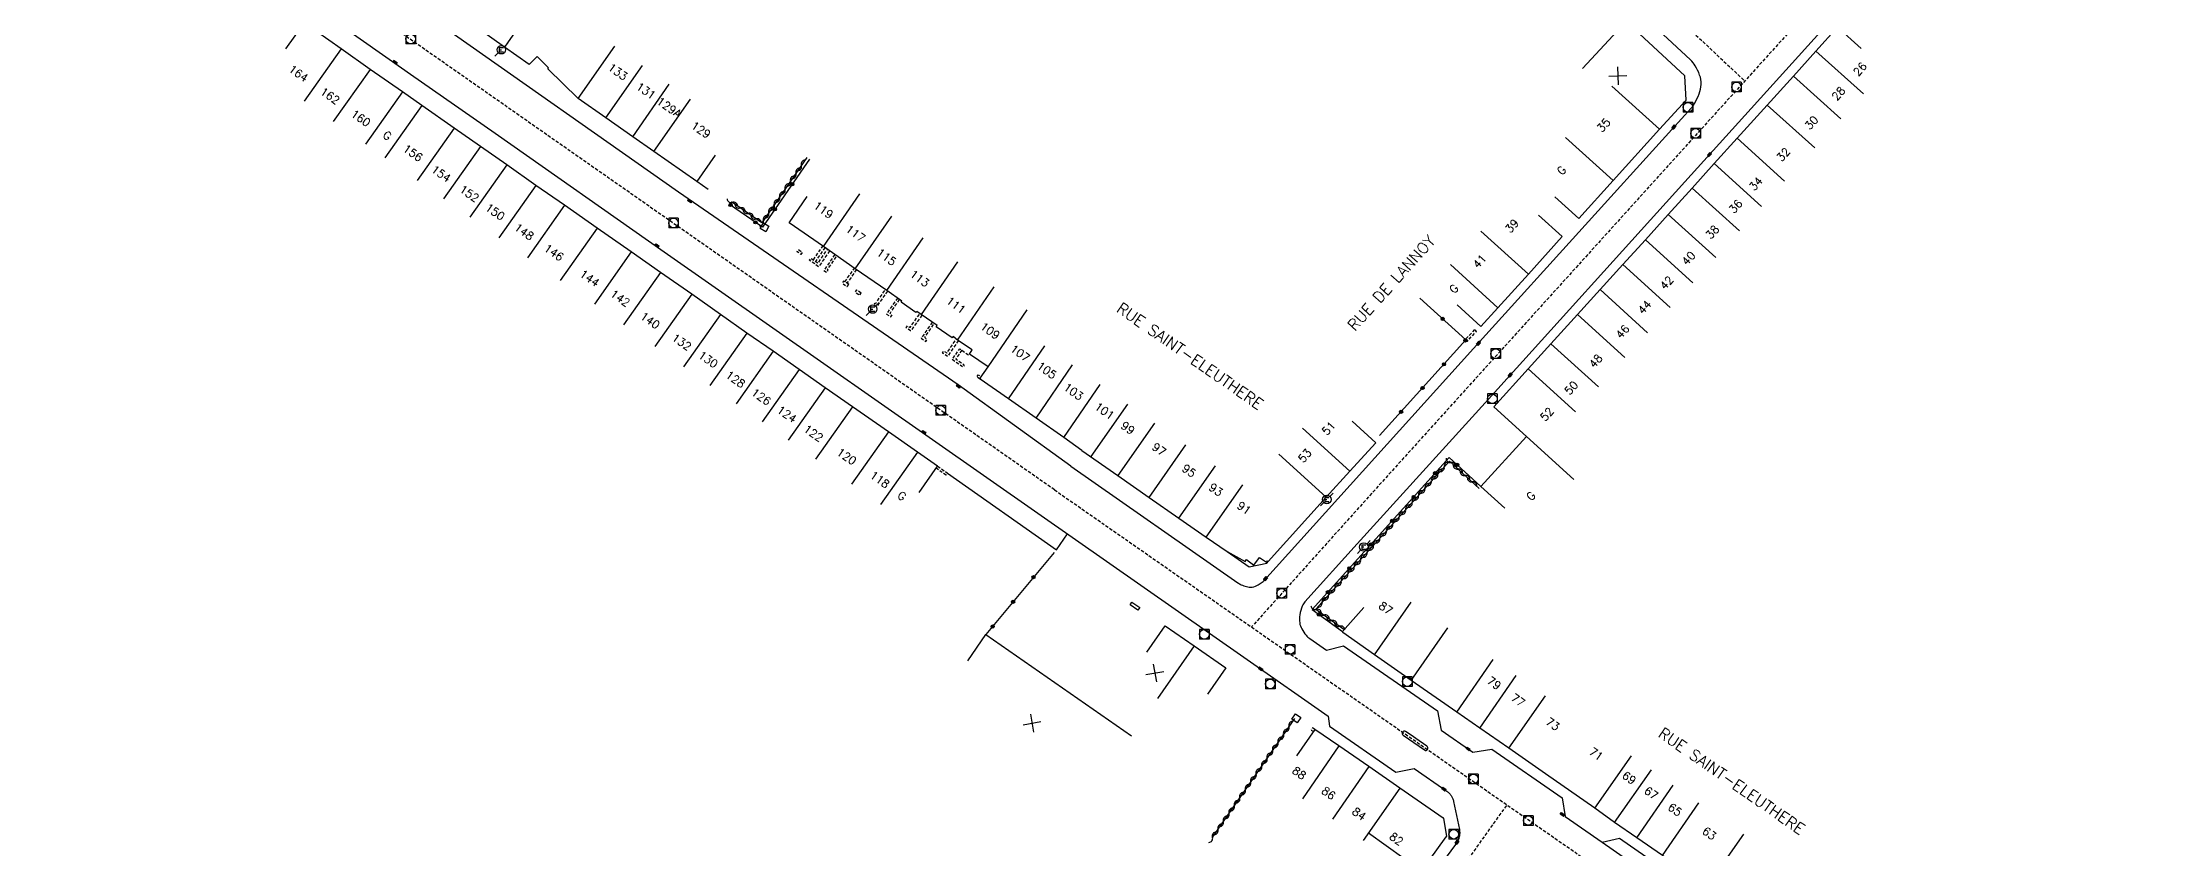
# Model space of a CAD drawing. Header units: millimetres. Extents: x 79000 to 80000, y 145000 to 146001.
# Drawn here: x 79358 to 79686.9, y 145219.1 to 145345 of the extents above; entities that cross this region are included whole.
import ezdxf
from ezdxf.enums import TextEntityAlignment as Align

# ---------------------------------------------------------------- set-up
doc = ezdxf.new("R2010")
doc.units = ezdxf.units.MM
doc.linetypes.add('DASHED', pattern=[0.75, 0.5, -0.25])
doc.layers.get('0').update_dxf_attribs({"linetype": 'CONTINUOUS'})
for name, color, linetype in [('W0001', 6, 'DASHED'), ('W0008', 7, 'CONTINUOUS'), ('W0100', 7, 'CONTINUOUS'), ('W0112', 1, 'DASHED'), ('W0310', 3, 'CONTINUOUS'), ('W0322', 7, 'CONTINUOUS'), ('W0400', 7, 'CONTINUOUS'), ('W0420', 7, 'CONTINUOUS'), ('W0471', 7, 'CONTINUOUS'), ('W0989', 7, 'CONTINUOUS'), ('W0991', 7, 'CONTINUOUS'), ('W1102', 7, 'CONTINUOUS')]:
    doc.layers.add(name, color=color, linetype=linetype)
doc.styles.get("Standard").update_dxf_attribs({"font": 'romans.shx', "width": 0.85})

# ---------------------------------------------------------------- blocks, each defined once
blk = doc.blocks.new('T420')
for p, q in [((0.75, 0.75), (-0.75, 0.75)), ((-0.75, 0.75), (-0.75, -0.75)), ((0.75, 0.75), (0.75, -0.75)), ((0.75, -0.75), (-0.75, -0.75))]:
    blk.add_line(p, q)
blk.add_ellipse((0, 0), major_axis=(-0.53, 0.53), ratio=1, start_param=3.926991, end_param=10.210176)
blk = doc.blocks.new('T471')
for p, q in [((-0.333334, 0.333334), (-0.333334, -0.333334)), ((-0.333334, 0.333334), (0.333334, 0.333334)), ((-0.333334, 0), (0, 0)), ((0.500001, 0.500001), (1.000002, 1.000002)), ((-0.500001, -0.500001), (-1.000002, -1.000002)), ((-0.333334, -0.333334), (0.333334, -0.333334))]:
    blk.add_line(p, q)
blk.add_ellipse((0, 0), major_axis=(0.471405, 0.471405), ratio=1, start_param=5.4977871438, end_param=11.780972451)
blk = doc.blocks.new('T400')
for p, q in [((-0.15, 0.3), (0.15, 0.3)), ((-0.15, -0.25), (-0.15, 0.3)), ((-0.15, 0.15), (0.15, 0.15)), ((-0.15, 0), (0.15, 0)), ((0.15, 0.3), (0.15, -0.25)), ((-0.15, -0.15), (0.15, -0.15)), ((-0.15, -0.25), (-0.15, -0.3)), ((-0.15, -0.3), (0.15, -0.3)), ((0.15, -0.3), (0.15, -0.25))]:
    blk.add_line(p, q)
blk = doc.blocks.new('t112o')
at = {"color": 0, "linetype": 'Continuous'}
for p, q in [((-0.5, 0.5), (0.5, 0.5)), ((-0.5, -0.5), (-0.5, 0.5)), ((0.5, 0.5), (0.5, -0.5)), ((0.5, -0.5), (-0.5, -0.5))]:
    blk.add_line(p, q, dxfattribs=at)
blk = doc.blocks.new('t991o')
at = {"color": 0, "linetype": 'Continuous'}
for p, q in [((-1, 1), (1, -1)), ((-1, -1), (1, 1))]:
    blk.add_line(p, q, dxfattribs=at)
blk = doc.blocks.new('t322o')
at = {"color": 0, "linetype": 'Continuous'}
for radius in [0.25, 0.15]:
    blk.add_circle((0, 0), radius, dxfattribs=at)
blk = doc.blocks.new('t310o')
at = {"color": 0, "linetype": 'Continuous'}
for centre, start, end in [((-0.5, 0.38), 216.8699, 323.1304), ((0.5, -0.37), 36.8699, 143.1303)]:
    blk.add_arc(centre, 0.625, start, end, dxfattribs=at)

msp = doc.modelspace()

# ---------------------------------------------------------------- linework, layer by layer
at = {"layer": 'W0001', "flags": 128}
for points in [[(79516.13, 145275.16), (79000, 145635.92)], [(79706.61, 145427.07), (79694.88, 145417.37), (79688.7, 145410.48), (79567.77, 145276.9), (79546.92, 145253.74)], [(79601.57, 145360.01), (79623.95, 145338.96)], [(79516.13, 145275.16), (79615.82, 145205.8)], [(79503.14, 145108.97), (79561.9, 145191.02), (79586.83, 145225.97)]]:
    msp.add_lwpolyline(points, dxfattribs=at)
at = {"layer": 'W0008', "flags": 128}
for points in [[(79518.69, 145278.82), (79501.09, 145291.55), (79457.44, 145321.63), (79420.53, 145347.52), (79375.36, 145379.19), (79323.99, 145415.13), (79250.79, 145466.27), (79216.33, 145490.34), (79184.35, 145512.73), (79154.86, 145533.32), (79117.13, 145559.67), (79084.26, 145582.62), (79051.39, 145605.61), (79020.18, 145627.43), (79000, 145641.53)], [(79499.43, 145277.76), (79516.47, 145265.8), (79518.2, 145268.27)], [(79543.1, 145265.51), (79546.57, 145263.13), (79549.31, 145263.71), (79549.54, 145263.98)], [(79683.95, 145162.64), (79636.77, 145195.63), (79601.66, 145220.12)]]:
    msp.add_lwpolyline(points, dxfattribs=at)
msp.add_lwpolyline([(79318.03, 145383.8), (79326.75, 145396.16, -0.052195), (79327.26, 145396.74, -0.02803), (79328.35, 145397.65, -0.101902), (79329.68, 145398.26, -0.097435), (79331.21, 145398.31, -0.046787), (79332.77, 145397.91, -0.066121), (79333.79, 145397.39), (79345.36, 145389.3), (79370.12, 145371.92), (79412.22, 145342.38), (79415.54, 145340.05), (79428.76, 145330.82), (79455.2, 145312.29), (79513.56, 145271.51)], format="xyb", dxfattribs=at)
at = {"layer": 'W0008'}
for points in [[(79518.69, 145278.82), (79544.78, 145260.64, 0.048046), (79545.3, 145260.34, 0.033579), (79546.11, 145260.04, 0.109447), (79547.04, 145259.98, 0.101794), (79547.97, 145260.33, 0.020137), (79548.6, 145260.76, 0.048919), (79548.83, 145260.97), (79583.54, 145299.34), (79612.56, 145331.39), (79615.57, 145334.71, 0.055879), (79616.11, 145335.47, 0.031637), (79616.83, 145336.95, 0.090229), (79617.14, 145338.44, 0.093413), (79616.91, 145339.9, 0.049918), (79616.22, 145341.34, 0.06905), (79615.48, 145342.25), (79598.34, 145358.19)], [(79636.78, 145347.72), (79614.6, 145323.24), (79583.91, 145289.31), (79563.44, 145266.7), (79555.25, 145257.67, 0.090544), (79554.84, 145257, 0.050764), (79554.46, 145255.65, 0.078112), (79554.44, 145254.41, 0.093316), (79554.77, 145253.43, 0.044379), (79555.44, 145252.45, 0.069638), (79556.01, 145251.93), (79558.65, 145250.13), (79561.3, 145250.79), (79575.96, 145240.63), (79576.53, 145237.65), (79581.48, 145234.2), (79584.47, 145234.69), (79595.43, 145227.06), (79595.9, 145224.16), (79601.67, 145220.14), (79604.4, 145220.8), (79619.12, 145210.53)], [(79513.56, 145271.51), (79546.26, 145248.65), (79558.9, 145239.82), (79559.08, 145238.25), (79569.45, 145231.09), (79572.32, 145231.66), (79577.29, 145228.21, -0.037529), (79577.75, 145227.84, -0.044141), (79578.08, 145227.46, -0.05713), (79578.33, 145227.03, -0.052244), (79578.49, 145226.52), (79579.38, 145222.12, -0.055928), (79579.43, 145221.55, -0.055709), (79579.36, 145220.98, -0.045694), (79579.17, 145220.45, -0.048704), (79578.91, 145220), (79577.17, 145217.58), (79556.77, 145189.04), (79531.19, 145153.36), (79522.84, 145141.7), (79511.25, 145125.49), (79500.7, 145110.72)]]:
    msp.add_lwpolyline(points, format="xyb", dxfattribs=at)
at = {"layer": 'W0008', "flags": 128}
msp.add_lwpolyline([(79528.24, 145257.63), (79529.47, 145256.76), (79529.18, 145256.35), (79527.95, 145257.22)], close=True, dxfattribs=at)
msp.add_lwpolyline([(79571.84, 145236.84), (79570.98, 145237.43, 0.209422), (79570.73, 145237.47, 0.199107), (79570.52, 145237.32, 0.187937), (79570.47, 145237.06, 0.197063), (79570.6, 145236.85), (79573.92, 145234.54, 0.201581), (79574.18, 145234.48, 0.203122), (79574.41, 145234.63, 0.197201), (79574.46, 145234.9, 0.193705), (79574.31, 145235.13), (79572.58, 145236.34)], format="xyb", close=True, dxfattribs=at)
at = {"layer": 'W0100', "flags": 128}
for points in [[(79463.14, 145327.37), (79460.28, 145323.27), (79453.56, 145327.95), (79450.27, 145330.25), (79446.08, 145333.2), (79441.76, 145336.22), (79437, 145340.87), (79437.14, 145341.01), (79435.32, 145342.79), (79435.18, 145342.65), (79434.11, 145341.56), (79434.11, 145341.56), (79430.22, 145344.27), (79423.4, 145349.08), (79425.12, 145351.54), (79425.94, 145350.97), (79429.74, 145356.43), (79423.08, 145361.06), (79425.94, 145365.17)], [(79594.31, 145320.88), (79598.02, 145317.52), (79603.39, 145323.44), (79610.63, 145331.46), (79614.78, 145335.97), (79614.59, 145339.75), (79605.45, 145348.23), (79596.44, 145356.69), (79593.02, 145353.05)], [(79495.02, 145274.74), (79497.88, 145278.85), (79494.73, 145281.04), (79490.21, 145284.18), (79484.62, 145288.1), (79480.33, 145291.08), (79476.25, 145293.93), (79472.19, 145296.77), (79468.1, 145299.62), (79463.99, 145302.5), (79459.51, 145305.67), (79454.6, 145309.1), (79450.05, 145312.29), (79444.7, 145316), (79439.61, 145319.56), (79435.12, 145322.67), (79430.6, 145325.87), (79426.52, 145328.72), (79422.39, 145331.61), (79417.31, 145335.16), (79414.29, 145337.26), (79409.24, 145340.78), (79404.74, 145343.99), (79398.93, 145348.06), (79396.06, 145343.97)], [(79520.44, 145281.31), (79517.61, 145283.3), (79513.27, 145286.34), (79508.96, 145289.35), (79504.55, 145292.42), (79504.62, 145292.52), (79504.55, 145292.57), (79505.79, 145294.37), (79502.87, 145296.35), (79503.31, 145296.99), (79501.01, 145298.53), (79500.31, 145299.06), (79500.17, 145298.87), (79497.67, 145300.61), (79497.8, 145300.8), (79495.3, 145302.52), (79494.63, 145303.01), (79494.5, 145302.82), (79492.18, 145304.44), (79492.31, 145304.62), (79489.94, 145306.26), (79489.94, 145306.26), (79485.02, 145309.67), (79480.05, 145313.11), (79474.69, 145316.81), (79477.53, 145320.93)], [(79520.44, 145281.31), (79526.03, 145277.38), (79530.95, 145273.97), (79535.57, 145270.73), (79539.83, 145267.75), (79543.1, 145265.51), (79545.91, 145263.98), (79546.11, 145264.26), (79547.3, 145263.38), (79548.19, 145264.61), (79549.26, 145263.84), (79549.43, 145264.06), (79549.54, 145263.98), (79558.58, 145274), (79562.27, 145278.08), (79566.32, 145282.51), (79562.62, 145285.88)], [(79620.03, 145211.83), (79611.1, 145218.08), (79607.09, 145220.84), (79603.63, 145223.24), (79600.52, 145225.44), (79592.81, 145230.83), (79587.09, 145234.82), (79582.57, 145237.97), (79578.97, 145240.45), (79571.85, 145245.41), (79566.12, 145249.41), (79561.18, 145252.87), (79561.25, 145252.97), (79561.12, 145253.05), (79564.47, 145256.76)], [(79502.59, 145248.46), (79505.44, 145252.56), (79528.19, 145236.74)], [(79530.59, 145249.82), (79533.44, 145253.92), (79537.96, 145250.78), (79542.9, 145247.34), (79540.04, 145243.24)], [(79562.25, 145208.53), (79566.33, 145205.64), (79568.23, 145208.32), (79573.47, 145215.62), (79577.32, 145221.01), (79577.4, 145221.02), (79576.93, 145223.89), (79576.85, 145223.88), (79570.08, 145228.6), (79565.23, 145231.98), (79560.54, 145235.18), (79556.8, 145237.76), (79553.96, 145233.65)]]:
    msp.add_lwpolyline(points, dxfattribs=at)
at = {"layer": 'W0100'}
for points in [[(79642.15, 145344.03), (79638.43, 145347.38), (79635.06, 145343.64), (79631.55, 145339.74), (79627.48, 145335.21), (79622.79, 145330.04), (79619.16, 145326.08), (79615.72, 145322.25), (79612.02, 145318.15), (79608.43, 145314.2), (79604.89, 145310.3), (79601.36, 145306.4), (79597.82, 145302.5), (79593.69, 145297.94), (79590.14, 145294.03), (79584.78, 145288.12), (79584.78, 145288.12), (79589.86, 145283.5), (79582.76, 145275.67), (79586.46, 145272.31)], [(79579.02, 145304.01), (79582.72, 145300.65), (79585.38, 145303.57), (79590.18, 145308.83), (79595.44, 145314.69), (79591.72, 145318.03)]]:
    msp.add_lwpolyline(points, dxfattribs=at)
at = {"layer": 'W0112', "flags": 128}
for points in [[(79476.17, 145312.65), (79476.77, 145312.24), (79476.55, 145311.91), (79475.94, 145312.32)], [(79484, 145307.21), (79483.21, 145307.74), (79482.99, 145307.41), (79483.78, 145306.87)], [(79485.95, 145305.86), (79485.2, 145306.36), (79484.98, 145306.03), (79485.72, 145305.53)], [(79581.77, 145300.16), (79580.3, 145298.6), (79580.59, 145298.33), (79582.06, 145299.88)], [(79501.67, 145296.93), (79500.71, 145295.59), (79502.06, 145294.63), (79501.83, 145294.3), (79500.16, 145295.49), (79501.34, 145297.16)]]:
    msp.add_lwpolyline(points, close=True, dxfattribs=at)
for points in [[(79481.01, 145312.45), (79479.3, 145309.98), (79477.84, 145311), (79478.07, 145311.32), (79479.2, 145310.54), (79480.68, 145312.68)], [(79478.48, 145311.04), (79479.95, 145313.18)], [(79480.28, 145312.95), (79478.81, 145310.81)], [(79481.83, 145311.88), (79480.12, 145309.4), (79480.55, 145309.1), (79480.77, 145309.43), (79480.67, 145309.5), (79482.16, 145311.65)], [(79483.4, 145307.61), (79484.9, 145309.76)], [(79485.22, 145309.53), (79483.73, 145307.39)], [(79490.06, 145306.18), (79488.33, 145303.68), (79487.92, 145303.98), (79488.16, 145304.3), (79488.23, 145304.25), (79489.73, 145306.41)], [(79491.63, 145305.09), (79489.89, 145302.59), (79490.57, 145302.15), (79490.79, 145302.49), (79490.46, 145302.7), (79491.95, 145304.86)], [(79495.45, 145302.41), (79493.68, 145299.96), (79492.98, 145300.45), (79493.21, 145300.78), (79493.58, 145300.51), (79495.13, 145302.65)], [(79497.04, 145301.33), (79495.32, 145298.81), (79496.03, 145298.31), (79496.26, 145298.64), (79495.87, 145298.91), (79497.37, 145301.1)], [(79501.13, 145298.45), (79499.44, 145295.95), (79498.65, 145296.5), (79498.88, 145296.83), (79499.34, 145296.51), (79500.79, 145298.68)], [(79501.67, 145296.93), (79502.75, 145296.19), (79502.87, 145296.35)], [(79504.55, 145292.42), (79504.02, 145292.77), (79504.24, 145293.1), (79504.71, 145292.8)], [(79497.88, 145278.85), (79499.43, 145277.76), (79499.2, 145277.43), (79497.65, 145278.52)], [(79556.8, 145237.76), (79556.46, 145237.99), (79556.24, 145237.66), (79556.58, 145237.44)]]:
    msp.add_lwpolyline(points, dxfattribs=at)
at = {"layer": 'W0310', "flags": 128}
for points in [[(79477.47, 145327.04), (79470.42, 145316.83), (79465.69, 145320.12)], [(79582.49, 145275.38), (79577.82, 145279.62), (79556.96, 145256.51), (79561.35, 145253.38)], [(79553.62, 145239.44), (79540.73, 145220.81)]]:
    msp.add_lwpolyline(points, dxfattribs=at)
at = {"layer": 'W0322', "flags": 128}
for points in [[(79477.88, 145326.76), (79470.55, 145316.13), (79465.4, 145319.71)], [(79462.04, 145322.05), (79460.28, 145323.27)], [(79566.93, 145283.62), (79580.4, 145298.54), (79573.23, 145305.06)], [(79582.76, 145275.67), (79577.79, 145280.18), (79556.37, 145256.45), (79561.12, 145253.05)], [(79516.07, 145265.36), (79505.44, 145252.56)]]:
    msp.add_lwpolyline(points, dxfattribs=at)
at = {"layer": 'W1102', "flags": 128}
for points in [[(79435.93, 145352.48), (79430.22, 145344.27)], [(79605.45, 145348.23), (79598.62, 145340.93)], [(79404.74, 145343.99), (79398.97, 145335.82)], [(79441.76, 145336.22), (79447.47, 145344.42)], [(79635.06, 145343.64), (79642.49, 145336.95)], [(79409.24, 145340.78), (79403.47, 145332.62)], [(79446.08, 145333.2), (79451.8, 145341.41)], [(79414.29, 145337.26), (79408.52, 145329.1)], [(79450.27, 145330.25), (79455.98, 145338.45)], [(79610.63, 145331.46), (79603.21, 145338.16)], [(79631.55, 145339.74), (79638.98, 145333.05)], [(79417.31, 145335.16), (79411.54, 145326.99)], [(79453.56, 145327.95), (79459.28, 145336.15)], [(79627.48, 145335.21), (79634.9, 145328.51)], [(79422.39, 145331.61), (79416.62, 145323.45)], [(79603.39, 145323.44), (79595.97, 145330.15)], [(79426.52, 145328.72), (79420.74, 145320.56)], [(79622.79, 145330.04), (79630.18, 145323.31)], [(79430.6, 145325.87), (79424.82, 145317.7)], [(79619.16, 145326.08), (79626.57, 145319.37)], [(79435.12, 145322.67), (79429.35, 145314.5)], [(79480.05, 145313.11), (79485.73, 145321.34)], [(79615.72, 145322.25), (79623.16, 145315.56)], [(79439.61, 145319.56), (79433.84, 145311.39)], [(79485.02, 145309.67), (79490.72, 145317.89)], [(79612.02, 145318.15), (79619.43, 145311.44)], [(79444.7, 145316), (79438.93, 145307.83)], [(79489.94, 145306.26), (79495.64, 145314.48)], [(79590.18, 145308.83), (79582.76, 145315.54)], [(79608.43, 145314.2), (79615.83, 145307.48)], [(79450.05, 145312.29), (79444.28, 145304.13)], [(79501.01, 145310.75), (79495.3, 145302.52)], [(79454.6, 145309.1), (79448.83, 145300.93)], [(79585.38, 145303.57), (79577.98, 145310.3)], [(79604.89, 145310.3), (79612.3, 145303.59)], [(79459.51, 145305.67), (79453.73, 145297.5)], [(79501.01, 145298.53), (79506.7, 145306.82)], [(79601.36, 145306.4), (79608.77, 145299.68)], [(79463.99, 145302.5), (79458.22, 145294.33)], [(79505.79, 145294.37), (79511.9, 145303.26)], [(79597.82, 145302.5), (79605.22, 145295.79)], [(79468.1, 145299.62), (79462.33, 145291.45)], [(79508.96, 145289.35), (79514.65, 145297.64)], [(79593.69, 145297.94), (79601.1, 145291.22)], [(79472.19, 145296.77), (79466.42, 145288.6)], [(79476.25, 145293.93), (79470.48, 145285.77)], [(79513.27, 145286.34), (79518.96, 145294.64)], [(79590.14, 145294.03), (79597.54, 145287.31)], [(79480.33, 145291.08), (79474.56, 145282.92)], [(79517.61, 145283.3), (79523.3, 145291.59)], [(79484.62, 145288.1), (79478.84, 145279.93)], [(79527.55, 145288.53), (79521.8, 145280.35)], [(79490.21, 145284.18), (79484.44, 145276.02)], [(79531.76, 145285.58), (79526.03, 145277.38)], [(79562.27, 145278.08), (79554.87, 145284.8)], [(79494.73, 145281.04), (79488.96, 145272.87)], [(79530.95, 145273.97), (79536.67, 145282.17)], [(79589.86, 145283.5), (79597.27, 145276.78)], [(79535.57, 145270.73), (79541.31, 145278.92)], [(79558.58, 145274), (79551.17, 145280.71)], [(79539.83, 145267.75), (79545.57, 145275.93)], [(79566.12, 145249.41), (79571.85, 145257.61)], [(79571.85, 145245.41), (79577.57, 145253.61)], [(79537.96, 145250.78), (79532.25, 145242.57)], [(79578.97, 145240.45), (79584.67, 145248.67)], [(79582.57, 145237.97), (79588.26, 145246.19)], [(79587.09, 145234.82), (79592.81, 145243.02)], [(79560.54, 145235.18), (79554.88, 145226.94)], [(79565.23, 145231.98), (79559.55, 145223.75)], [(79600.52, 145225.44), (79606.27, 145233.62)], [(79603.63, 145223.24), (79609.37, 145231.43)], [(79570.08, 145228.6), (79564.36, 145220.39)], [(79607.09, 145220.84), (79612.78, 145229.07)], [(79611.1, 145218.08), (79616.81, 145226.29)], [(79573.47, 145215.62), (79565.17, 145221.57)], [(79618.06, 145213.21), (79623.79, 145221.41)]]:
    msp.add_lwpolyline(points, dxfattribs=at)

# ---------------------------------------------------------------- block references
at = {"layer": 'W0112'}
for p, rotation in [((79470.86, 145316.12), 329.4046550694794), ((79553.93, 145239.47), 146.1479673014321)]:
    msp.add_blockref('t112o', p, dxfattribs=dict(at, rotation=rotation))
at = {"layer": 'W0310'}
for p, rotation in [((79476.62, 145325.81), 235.4102001847174), ((79474.91, 145323.34), 235.4102001847174), ((79475.77, 145324.57), 235.4102001847174), ((79465.83, 145320.02), 145.1805367149449), ((79472.36, 145319.63), 235.4102001847174), ((79473.21, 145320.87), 235.4102001847174), ((79474.06, 145322.1), 235.4102001847174), ((79467.06, 145319.16), 145.1805367149449), ((79468.3, 145318.31), 145.1805367149449), ((79469.53, 145317.45), 145.1805367149449), ((79470.66, 145317.16), 235.4102001847174), ((79471.51, 145318.4), 235.4102001847174), ((79576.02, 145277.62), 227.9307081505107), ((79577.02, 145278.74), 227.9307081505107), ((79578.05, 145279.41), 137.7659264188038), ((79579.16, 145278.4), 137.7659264188038), ((79580.27, 145277.39), 137.7659264188038), ((79573, 145274.28), 227.9307081505107), ((79574.01, 145275.39), 227.9307081505107), ((79575.01, 145276.51), 227.9307081505107), ((79581.38, 145276.39), 137.7659264188038), ((79569.99, 145270.94), 227.9307081505107), ((79570.99, 145272.05), 227.9307081505107), ((79572, 145273.17), 227.9307081505107), ((79566.97, 145267.6), 227.9307081505107), ((79567.98, 145268.71), 227.9307081505107), ((79568.98, 145269.83), 227.9307081505107), ((79563.96, 145264.26), 227.9307081505107), ((79564.96, 145265.37), 227.9307081505107), ((79565.97, 145266.49), 227.9307081505107), ((79560.94, 145260.92), 227.9307081505107), ((79561.95, 145262.03), 227.9307081505107), ((79562.95, 145263.15), 227.9307081505107), ((79557.93, 145257.58), 227.9307081505107), ((79558.93, 145258.69), 227.9307081505107), ((79559.94, 145259.81), 227.9307081505107), ((79557.01, 145256.48), 324.4795558719364), ((79558.24, 145255.6), 324.4795558719364), ((79559.46, 145254.73), 324.4795558719364), ((79560.68, 145253.86), 324.4795558719364), ((79552.76, 145238.21), 235.3320644285079), ((79550.2, 145234.51), 235.3320644285079), ((79551.06, 145235.74), 235.3320644285079), ((79551.91, 145236.97), 235.3320644285079), ((79547.64, 145230.81), 235.3320644285079), ((79548.5, 145232.04), 235.3320644285079), ((79549.35, 145233.27), 235.3320644285079), ((79545.94, 145228.34), 235.3320644285079), ((79546.79, 145229.57), 235.3320644285079), ((79543.38, 145224.64), 235.3320644285079), ((79544.23, 145225.87), 235.3320644285079), ((79545.08, 145227.1), 235.3320644285079), ((79540.82, 145220.94), 235.3320644285079), ((79541.67, 145222.17), 235.3320644285079), ((79542.52, 145223.4), 235.3320644285079)]:
    msp.add_blockref('t310o', p, dxfattribs=dict(at, rotation=rotation))
at = {"layer": 'W0322'}
for p, rotation in [((79475.18, 145322.85), 235.4102001847854), ((79465.55, 145319.61), 145.1805367150102), ((79469.45, 145316.9), 145.1805367150102), ((79472.49, 145318.94), 235.4102001847854), ((79576.78, 145301.83), 137.7659237849776), ((79580.33, 145298.46), 47.90374212956463), ((79576.98, 145294.75), 47.90374212956463), ((79573.63, 145291.04), 47.90374212956463), ((79570.28, 145287.33), 47.90374212956463), ((79575.59, 145277.74), 227.9307081505016), ((79579.06, 145279.04), 137.7659264187723), ((79572.24, 145274.03), 227.9307081505016), ((79568.89, 145270.32), 227.9307081505016), ((79565.54, 145266.61), 227.9307081505016), ((79512.87, 145261.52), 230.3143959589685), ((79562.19, 145262.9), 227.9307081505016), ((79509.68, 145257.67), 230.3143959589685), ((79558.84, 145259.18), 227.9307081505016), ((79557.43, 145255.68), 324.4795558718998), ((79506.49, 145253.82), 230.3143959589685)]:
    msp.add_blockref('t322o', p, dxfattribs=dict(at, rotation=rotation))
at = {"layer": 'W0400'}
for p, rotation in [((79413.15, 145341.92), 235.5501772819003), ((79612.9, 145331.79), 319.6254872665058), ((79618.47, 145327.5), 317.6944574958814), ((79459.16, 145320.26), 235.6244157517359), ((79454.08, 145313.26), 55.01328702846617), ((79582.36, 145298.02), 138.1396405873556), ((79501.11, 145291.34), 234.4603105383875), ((79587.31, 145293.08), 317.9140311723506), ((79495.76, 145284.13), 54.95270989438109), ((79549.12, 145261.28), 316.8210122881821), ((79548.33, 145247.19), 234.6803284906645), ((79580.76, 145234.71), 54.83212277468584), ((79576.97, 145228.44), 53.6545220320963), ((79595.47, 145224.47), 54.99958486781215), ((79579.01, 145220.15), 327.5940914883848)]:
    msp.add_blockref('T400', p, dxfattribs=dict(at, rotation=rotation))
at = {"layer": 'W0420'}
for p in [(79415.58, 145345.53), (79622.67, 145338.02), (79615.09, 145334.86), (79616.28, 145330.79), (79456.64, 145316.79), (79585.05, 145296.4), (79498.38, 145287.55), (79584.52, 145289.36), (79551.62, 145259.01), (79539.55, 145252.6), (79552.94, 145250.23), (79549.84, 145244.85), (79571.25, 145245.22), (79581.58, 145230.01), (79578.51, 145221.39), (79590.14, 145223.53)]:
    msp.add_blockref('T420', p, dxfattribs=at)
at = {"layer": 'W0471'}
for p in [(79429.75, 145343.85), (79487.75, 145303.37), (79558.68, 145273.64), (79564.46, 145266.23)]:
    msp.add_blockref('T471', p, dxfattribs=at)
at = {"layer": 'W0991'}
for p, rotation in [((79604.14, 145339.79), 317.122397600845), ((79531.81, 145246.56), 325.1682966992133), ((79512.63, 145238.73), 325.1682966992133)]:
    msp.add_blockref('t991o', p, dxfattribs=dict(at, rotation=rotation))

# ---------------------------------------------------------------- texts
at = {"layer": 'W0989'}
for s, rotation, p in [('RUE DE LANNOY', 47.9072, (79568.77, 145307.45)), ('RUE SAINT-ELEUTHERE', 325.108, (79537.33, 145296.03)), ('RUE SAINT-ELEUTHERE', 325.108, (79621.92, 145229.69))]:
    msp.add_text(s, height=1.75, rotation=rotation, dxfattribs=at).set_placement(p, align=Align.MIDDLE)
at = {"layer": 'W0991'}
for s, rotation, p in [('164', 325.1373, (79398.07, 145340.16)), ('133', 325.149, (79447.93, 145340.42)), ('26', 47.6708, (79641.94, 145340.84)), ('162', 325.1373, (79402.99, 145336.66)), ('131', 325.149, (79452.34, 145337.44)), ('28', 47.6708, (79638.6, 145337.02)), ('160', 325.1373, (79407.79, 145333.17)), ('129A', 325.149, (79455.96, 145334.85)), ('30', 47.6708, (79634.37, 145332.46)), ('G', 325.1373, (79411.93, 145330.45)), ('129', 325.149, (79460.93, 145331.35)), ('35', 47.6708, (79601.92, 145332.08)), ('156', 325.1373, (79415.94, 145327.73)), ('32', 47.6708, (79629.98, 145327.5)), ('154', 325.1373, (79420.35, 145324.5)), ('G', 47.6708, (79595.33, 145325.02)), ('34', 47.6708, (79625.68, 145322.93)), ('152', 325.1373, (79424.75, 145321.39)), ('36', 47.6708, (79622.53, 145319.4)), ('150', 325.1373, (79428.77, 145318.54)), ('119', 324.2939, (79480.07, 145318.83)), ('39', 47.6708, (79587.6, 145316.34)), ('148', 325.1373, (79433.3, 145315.44)), ('117', 324.2939, (79485.07, 145315.16)), ('38', 47.6708, (79618.9, 145315.39)), ('146', 325.1373, (79437.96, 145312.2)), ('115', 324.2939, (79489.91, 145311.49)), ('41', 47.6708, (79582.54, 145310.81)), ('40', 47.6708, (79615.18, 145311.29)), ('144', 325.1373, (79443.53, 145308.19)), ('113', 324.2939, (79495.09, 145308.15)), ('G', 47.6708, (79578.53, 145306.52)), ('42', 47.6708, (79611.75, 145307.47)), ('142', 325.1373, (79448.32, 145305.08)), ('111', 324.2939, (79500.76, 145303.98)), ('44', 47.6708, (79608.31, 145303.66)), ('140', 325.1373, (79452.98, 145301.59)), ('109', 324.2939, (79506.1, 145299.98)), ('46', 47.6708, (79604.87, 145299.84)), ('132', 325.1373, (79457.91, 145298.22)), ('107', 324.2939, (79510.78, 145296.48)), ('130', 325.1373, (79462.05, 145295.5)), ('105', 324.2939, (79514.95, 145293.81)), ('48', 47.6708, (79600.67, 145295.26)), ('128', 325.1373, (79466.32, 145292.4)), ('126', 325.1373, (79470.34, 145289.68)), ('103', 324.2939, (79519.12, 145290.47)), ('50', 47.6708, (79596.86, 145291.07)), ('124', 325.1373, (79474.35, 145286.96)), ('101', 324.2939, (79523.96, 145287.47)), ('52', 47.6708, (79593.04, 145286.96)), ('122', 325.1373, (79478.5, 145283.98)), ('99', 325.0696, (79527.61, 145284.81)), ('51', 47.6708, (79558.97, 145284.77)), ('120', 325.1373, (79483.68, 145280.36)), ('97', 325.0696, (79532.48, 145281.47)), ('53', 47.6708, (79555.24, 145280.48)), ('118', 325.1373, (79488.86, 145276.74)), ('95', 325.0696, (79537.16, 145278.13)), ('G', 325.1373, (79492.31, 145274.2)), ('93', 325.0696, (79541.36, 145275.17)), ('G', 47.6708, (79590.56, 145274.18)), ('91', 325.0696, (79545.75, 145272.31)), ('87', 325.0696, (79567.89, 145256.67)), ('79', 324.5401, (79584.82, 145244.97)), ('77', 324.5401, (79588.54, 145242.3)), ('73', 324.5401, (79593.98, 145238.58)), ('71', 324.5401, (79600.76, 145233.91)), ('88', 324.5401, (79554.37, 145230.95)), ('86', 324.5401, (79558.96, 145227.8)), ('69', 324.5401, (79605.91, 145230.19)), ('67', 324.5401, (79609.35, 145227.8)), ('84', 324.5401, (79563.73, 145224.56)), ('65', 324.5401, (79613.07, 145225.23)), ('82', 324.5401, (79569.55, 145220.65)), ('63', 324.5401, (79618.42, 145221.51))]:
    msp.add_text(s, height=1.25, rotation=rotation, dxfattribs=at).set_placement(p, align=Align.MIDDLE)

doc.saveas('drawing.dxf')
